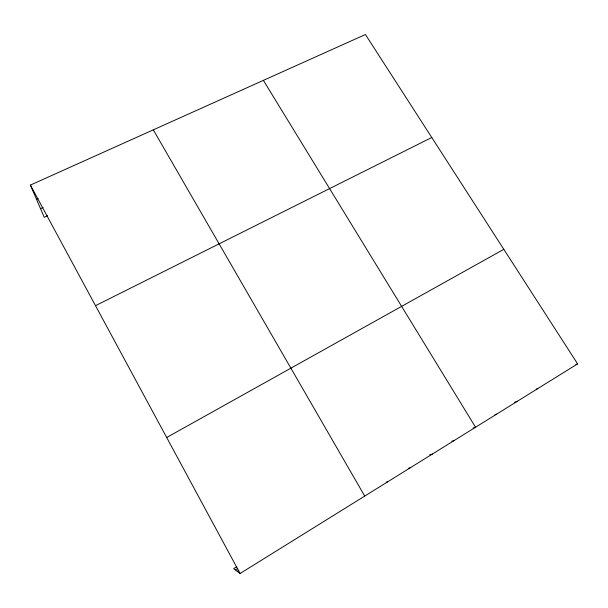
<?xml version="1.0" encoding="UTF-8"?>
<svg xmlns="http://www.w3.org/2000/svg" width="608" height="608" viewBox="0 0 608 608"><rect width="100%" height="100%" fill="white"/><g stroke="black" fill="none" stroke-linecap="round" stroke-linejoin="round"><path stroke-width="0.91" d="M237.234 571.33L238.822 570.342M236.839 566.633L233.632 568.617L240.099 573.488L577.6 363.858L365.423 34.512L30.4 185.083L44.255 217.299L47.652 215.734M235.349 569.909L237.743 568.427M166.683 437.502L503.812 249.326M95.509 305.68L431.771 137.499M40.554 208.688L43.077 207.526M36.51 199.295L38.19 198.535M575.882 364.549L577.6 363.858M536.195 389.196L537.768 388.596M514.376 402.367L517.37 401.272M494.935 414.747L496.63 414.147M473.153 428.032L475.555 427.242L263.393 80.37M451.881 441.241L454.123 440.549M429.734 454.814L432.341 454.085M408.584 468.244L410.18 467.848M386.186 482.144L387.646 481.84M153.307 129.846L364.724 496.082M30.4 185.083L240.099 573.488"/></g></svg>
